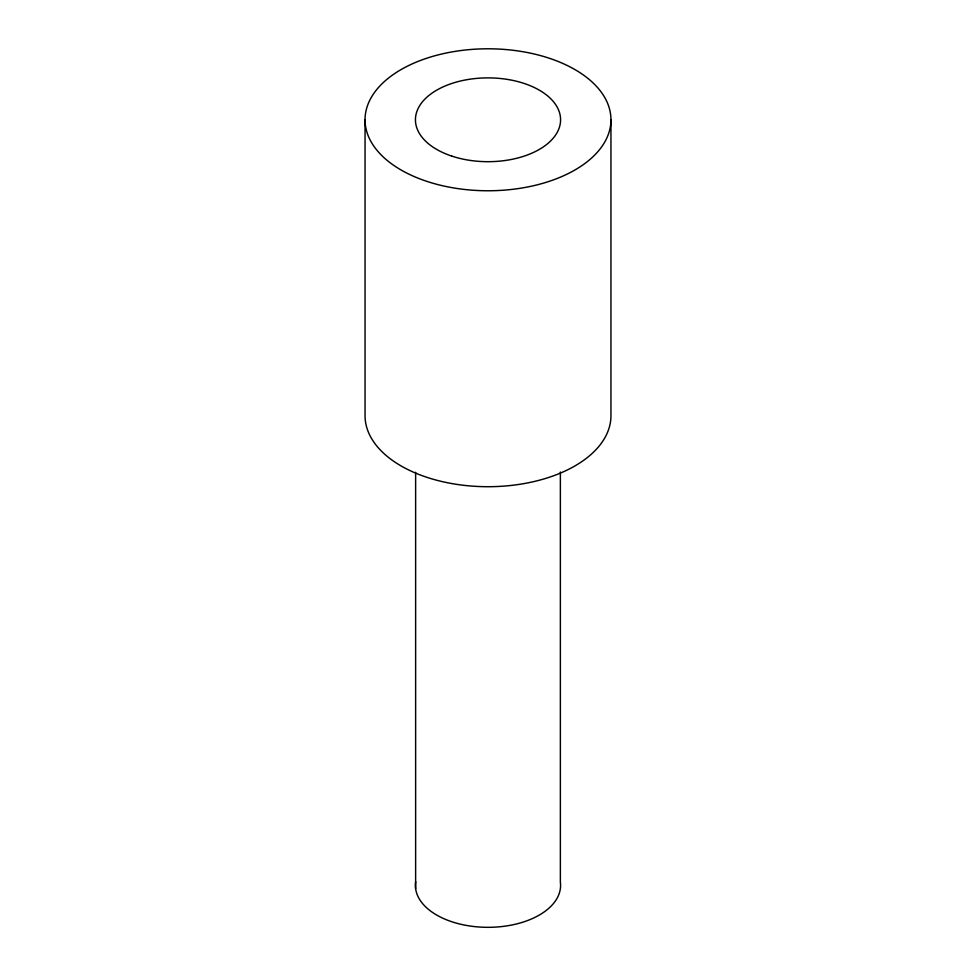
<?xml version="1.0" encoding="UTF-8"?>
<svg xmlns="http://www.w3.org/2000/svg" width="976" height="976" viewBox="0 0 976 976"><rect width="100%" height="100%" fill="white"/><g stroke="black" fill="none" stroke-linecap="round" stroke-linejoin="round"><path stroke-width="1.46" d="M610.952 119.78A122.952 70.98 0 0 1 426.524 181.255A122.952 70.98 0 0 1 426.524 58.304A122.952 70.98 0 0 1 610.952 119.78L610.952 415.727A122.952 70.98 0 0 1 488 486.707A122.952 70.98 0 0 1 365.048 415.727L365.048 119.78M560.37 472.03L560.37 882.243A72.578 41.907 0 0 1 487.561 927.322A72.578 41.907 0 0 1 415.703 881.731M415.63 472.274L415.63 888.587M451.717 156.075A72.578 41.907 0 0 0 560.578 119.78A72.578 41.907 0 0 0 451.717 83.497A72.578 41.907 0 0 0 451.717 156.075"/></g></svg>
